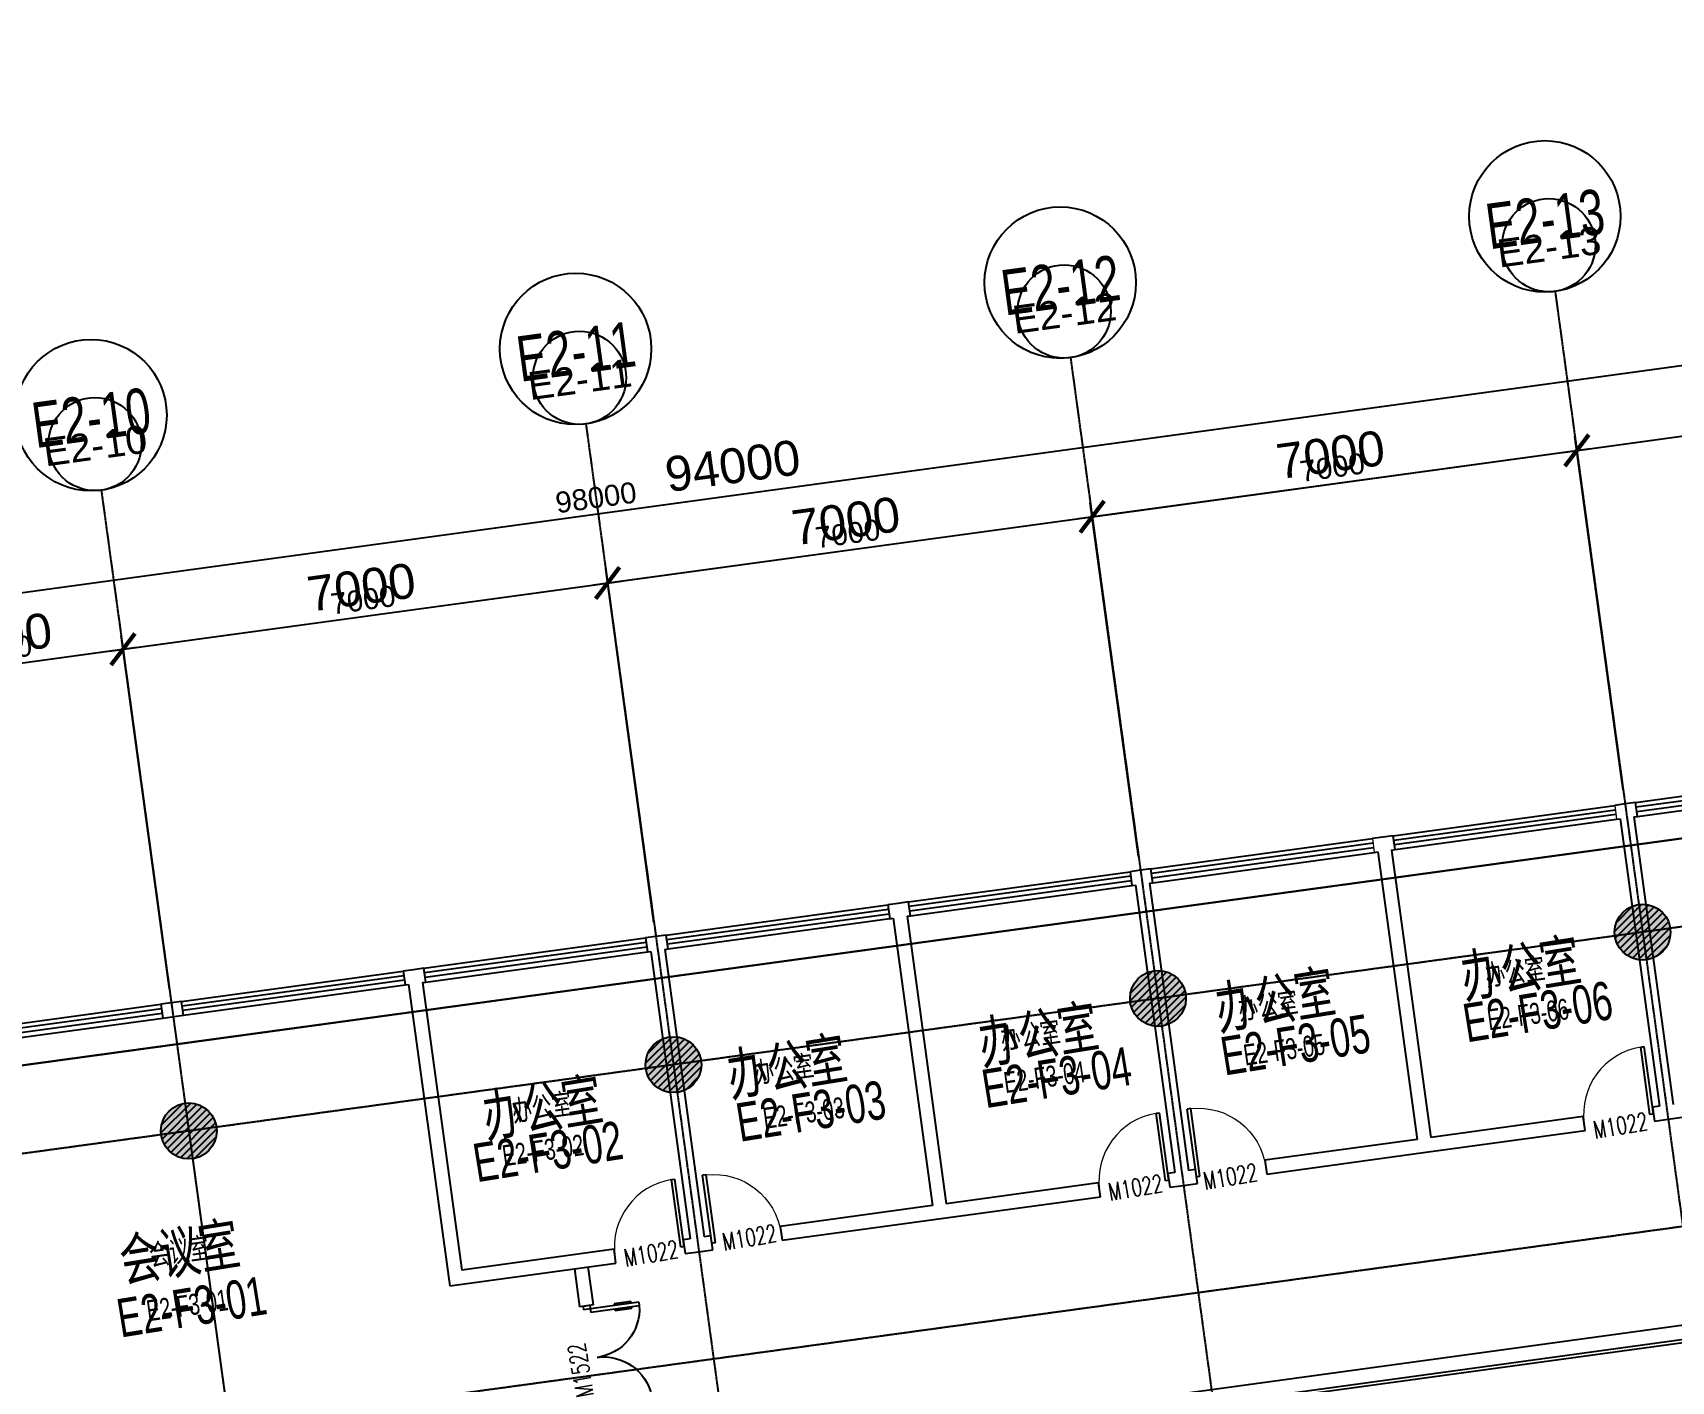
# Model space of a CAD drawing. Header units: millimetres. Extents: x -174040 to 151923, y -227569 to 142020.
# Drawn here: x -127676 to -104227, y 118588 to 137877 of the extents above; entities that cross this region are included whole.
import ezdxf
from ezdxf.enums import TextEntityAlignment as Align

# ---------------------------------------------------------------- set-up
doc = ezdxf.new("R2010")
doc.units = ezdxf.units.MM
doc.header["$LTSCALE"] = 5
doc.linetypes.add('E-RG-1F$0$$0$DOTE', pattern=[2.42, 2, -0.2, 0.02, -0.2])
doc.linetypes.add('XRE2$0$HIDDEN', pattern=[0.375, 0.25, -0.125])
for name, color, linetype in [('A-SYMB-DOOR', 4, 'Continuous'), ('A-SYMB-DOOR1', 4, 'Continuous'), ('A—墙体', 7, 'Continuous'), ('A—文字索引', 40, 'Continuous'), ('A—轴线、尺寸', 1, 'Continuous'), ('A—门窗', 135, 'Continuous'), ('E-COLS-F3$0$0S-COLS-HATCH', 8, 'Continuous'), ('E-COLS-F3$0$0S-COLS-HATCH-I', 8, 'Continuous'), ('E-COLS-F3$0$0S-COLS-LINE', 4, 'Continuous'), ('I—平面—文字', 40, 'Continuous'), ('I—平面—文字（放大1：100）', 40, 'XRE2$0$HIDDEN'), ('I—平面—装饰面层线', 192, 'Continuous'), ('I—平面—门', 22, 'Continuous'), ('轴线100', 1, 'Continuous')]:
    doc.layers.add(name, color=color, linetype=linetype)
doc.layers.add('E2-RI-3F$0$A-WALL', color=7, linetype='Continuous', lineweight=5)
doc.styles.add('ARIAL', font='arial.ttf')
doc.styles.add('ECADI-TXT', font='simplex.shx', dxfattribs={"bigfont": 'hztxt.shx'})
doc.styles.add('XD2008', font='SIMYOU.TTF', dxfattribs={"width": 0.7})
doc.dimstyles.new('200', dxfattribs={"dimscale": 200, "dimtxt": 2.5, "dimasz": 2, "dimexe": 1, "dimexo": 1, "dimgap": 0.8, "dimtad": 1, "dimdec": 0, "dimdsep": 46, "dimtxsty": 'ARIAL', "dimblk1": 'ARCHTICK', "dimblk2": 'ARCHTICK', "dimsah": 1, "dimcen": -0.9, "dimdle": 1, "dimclrd": 256, "dimclre": 256, "dimclrt": 40, "dimaunit": 1, "dimadec": 0, "dimazin": 0, "dimtfac": 0.35, "dimtdec": 0, "dimtix": 1, "dimtmove": 2, "dimatfit": 3, "dimldrblk": 'ARCHTICK', "dimfxl": 0, "dimtvp": 0.8, "dimtolj": 1, "dimtzin": 0, "dimarcsym": 0})
doc.dimstyles.new('副本 100', dxfattribs={"dimscale": 100, "dimtxt": 2.5, "dimasz": 2, "dimexe": 1, "dimexo": 1, "dimgap": 0.8, "dimtad": 1, "dimdec": 0, "dimdsep": 46, "dimtxsty": 'ARIAL', "dimblk1": 'ARCHTICK', "dimblk2": 'ARCHTICK', "dimsah": 1, "dimcen": -0.9, "dimdle": 1, "dimclrd": 256, "dimclre": 256, "dimclrt": 40, "dimaunit": 1, "dimadec": 0, "dimazin": 0, "dimtfac": 0.35, "dimtdec": 0, "dimtix": 1, "dimtmove": 2, "dimatfit": 3, "dimldrblk": 'ARCHTICK', "dimfxl": 0, "dimtvp": 0.8, "dimtolj": 1, "dimtzin": 0, "dimarcsym": 0})
pattern_1 = [(45, (0, 0), (-53.0330086, 53.0330086), [])]

# ---------------------------------------------------------------- blocks, each defined once
blk = doc.blocks.new('_ArchTick')
at = {"color": 0, "linetype": 'ByBlock', "const_width": 0.15}
blk.add_lwpolyline([(-0.5, -0.5), (0.5, 0.5)], dxfattribs=at)
blk = doc.blocks.new('*D214')
at = {"layer": 'A—轴线、尺寸', "linetype": 'ByBlock', "lineweight": -2}
for p, q in [((-164368, 124876), (-70838, 137660)), ((-70561, 134161), (-71063, 137831)), ((-163358, 118963), (-164197, 125101))]:
    blk.add_line(p, q, dxfattribs=at)
at = {"layer": 'Defpoints', "color": 0, "linetype": 'ByBlock'}
for p in [(-71036, 137633), (-70534, 133963), (-163331, 118765)]:
    blk.add_point(p, dxfattribs=at)
at = {"layer": 'A—轴线、尺寸', "linetype": 'ByBlock', "lineweight": -2, "xscale": 400, "yscale": 400, "zscale": 400}
for p, rotation in [((-71036, 137633), 7.783339573380966), ((-164170, 124903), 187.783339573381)]:
    blk.add_blockref('_ArchTick', p, dxfattribs=dict(at, rotation=rotation))
at = {"layer": 'A—轴线、尺寸', "color": 40, "linetype": 'ByBlock', "insert": (-117659, 131680), "char_height": 500, "attachment_point": 5, "rotation": 7.7833, "style": 'ARIAL'}
blk.add_mtext('\\A1;94000', dxfattribs=at)
blk = doc.blocks.new('*D222')
at = {"layer": 'A—轴线、尺寸', "linetype": 'ByBlock', "lineweight": -2}
for p, q in [((-118799, 125250), (-119476, 130205)), ((-126583, 129031), (-119251, 130034)), ((-125735, 124302), (-126412, 129257))]:
    blk.add_line(p, q, dxfattribs=at)
at = {"layer": 'Defpoints', "color": 0, "linetype": 'ByBlock'}
for p in [(-119449, 130006), (-118772, 125052), (-125708, 124104)]:
    blk.add_point(p, dxfattribs=at)
at = {"layer": 'A—轴线、尺寸', "linetype": 'ByBlock', "lineweight": -2, "xscale": 400, "yscale": 400, "zscale": 400}
for p, rotation in [((-119449, 130006), 7.783339573380966), ((-126385, 129058), 187.783339573381)]:
    blk.add_blockref('_ArchTick', p, dxfattribs=dict(at, rotation=rotation))
at = {"layer": 'A—轴线、尺寸', "color": 40, "linetype": 'ByBlock', "insert": (-122973, 129944), "char_height": 500, "attachment_point": 5, "rotation": 7.7833, "style": 'ARIAL'}
blk.add_mtext('\\A1;7000', dxfattribs=at)
blk = doc.blocks.new('*D223')
at = {"layer": 'A—轴线、尺寸', "linetype": 'ByBlock', "lineweight": -2}
for p, q in [((-111864, 126198), (-112541, 131153)), ((-119647, 129979), (-112316, 130981)), ((-118799, 125250), (-119476, 130205))]:
    blk.add_line(p, q, dxfattribs=at)
at = {"layer": 'Defpoints', "color": 0, "linetype": 'ByBlock'}
for p in [(-112514, 130954), (-111837, 126000), (-118772, 125052)]:
    blk.add_point(p, dxfattribs=at)
at = {"layer": 'A—轴线、尺寸', "linetype": 'ByBlock', "lineweight": -2, "xscale": 400, "yscale": 400, "zscale": 400}
for p, rotation in [((-112514, 130954), 7.783339573380966), ((-119449, 130006), 187.783339573381)]:
    blk.add_blockref('_ArchTick', p, dxfattribs=dict(at, rotation=rotation))
at = {"layer": 'A—轴线、尺寸', "color": 40, "linetype": 'ByBlock', "insert": (-116038, 130892), "char_height": 500, "attachment_point": 5, "rotation": 7.7833, "style": 'ARIAL'}
blk.add_mtext('\\A1;7000', dxfattribs=at)
blk = doc.blocks.new('*D224')
at = {"layer": 'A—轴线、尺寸', "linetype": 'ByBlock', "lineweight": -2}
for p, q in [((-104928, 127146), (-105605, 132101)), ((-112712, 130927), (-105380, 131929)), ((-111864, 126198), (-112541, 131153))]:
    blk.add_line(p, q, dxfattribs=at)
at = {"layer": 'Defpoints', "color": 0, "linetype": 'ByBlock'}
for p in [(-105578, 131902), (-104901, 126948), (-111837, 126000)]:
    blk.add_point(p, dxfattribs=at)
at = {"layer": 'A—轴线、尺寸', "linetype": 'ByBlock', "lineweight": -2, "xscale": 400, "yscale": 400, "zscale": 400}
for p, rotation in [((-105578, 131902), 7.783339573380966), ((-112514, 130954), 187.783339573381)]:
    blk.add_blockref('_ArchTick', p, dxfattribs=dict(at, rotation=rotation))
at = {"layer": 'A—轴线、尺寸', "color": 40, "linetype": 'ByBlock', "insert": (-109102, 131840), "char_height": 500, "attachment_point": 5, "rotation": 7.7833, "style": 'ARIAL'}
blk.add_mtext('\\A1;7000', dxfattribs=at)
blk = doc.blocks.new('*D225')
at = {"layer": 'A—轴线、尺寸', "linetype": 'ByBlock', "lineweight": -2}
for p, q in [((-97993, 128094), (-98670, 133049)), ((-105776, 131875), (-98445, 132877)), ((-104928, 127146), (-105605, 132101))]:
    blk.add_line(p, q, dxfattribs=at)
at = {"layer": 'Defpoints', "color": 0, "linetype": 'ByBlock'}
for p in [(-98643, 132850), (-97966, 127896), (-104901, 126948)]:
    blk.add_point(p, dxfattribs=at)
at = {"layer": 'A—轴线、尺寸', "linetype": 'ByBlock', "lineweight": -2, "xscale": 400, "yscale": 400, "zscale": 400}
for p, rotation in [((-98643, 132850), 7.783339573380966), ((-105578, 131902), 187.783339573381)]:
    blk.add_blockref('_ArchTick', p, dxfattribs=dict(at, rotation=rotation))
at = {"layer": 'A—轴线、尺寸', "color": 40, "linetype": 'ByBlock', "insert": (-102167, 132788), "char_height": 500, "attachment_point": 5, "rotation": 7.7833, "style": 'ARIAL'}
blk.add_mtext('\\A1;7000', dxfattribs=at)
blk = doc.blocks.new('*D281')
at = {"layer": 'A—轴线、尺寸', "linetype": 'ByBlock', "lineweight": -2}
for p, q in [((-125735, 124302), (-126412, 129257)), ((-130051, 128557), (-126187, 129086)), ((-129202, 123828), (-129880, 128783))]:
    blk.add_line(p, q, dxfattribs=at)
at = {"layer": 'Defpoints', "color": 0, "linetype": 'ByBlock'}
for p in [(-126385, 129058), (-125708, 124104), (-129175, 123630)]:
    blk.add_point(p, dxfattribs=at)
at = {"layer": 'A—轴线、尺寸', "linetype": 'ByBlock', "lineweight": -2, "xscale": 400, "yscale": 400, "zscale": 400}
for p, rotation in [((-126385, 129058), 7.783339573380966), ((-129853, 128584), 187.783339573381)]:
    blk.add_blockref('_ArchTick', p, dxfattribs=dict(at, rotation=rotation))
at = {"layer": 'A—轴线、尺寸', "color": 40, "linetype": 'ByBlock', "insert": (-128175, 129233), "char_height": 500, "attachment_point": 5, "rotation": 7.7833, "style": 'ARIAL'}
blk.add_mtext('\\A1;3500', dxfattribs=at)
blk = doc.blocks.new('XRE3')
at = {"layer": 'E-COLS-F3$0$0S-COLS-HATCH'}
h = blk.add_hatch(color=18, dxfattribs=at)
edge = h.paths.add_edge_path()
edge.add_arc((11739142, -6084207), 400, 0, 360)
h = blk.add_hatch(color=18, dxfattribs=at)
edge = h.paths.add_edge_path()
edge.add_arc((11732207, -6085155), 400, 0, 360)
h = blk.add_hatch(color=18, dxfattribs=at)
edge = h.paths.add_edge_path()
edge.add_arc((11725271, -6086103), 400, 0, 360)
h = blk.add_hatch(color=18, dxfattribs=at)
edge = h.paths.add_edge_path()
edge.add_arc((11718336, -6087051), 400, 0, 360)
at = {"layer": 'E-COLS-F3$0$0S-COLS-HATCH-I'}
h = blk.add_hatch(dxfattribs=at)
h.set_pattern_fill('ANSI31', color=256, scale=600, style=0)
h.set_pattern_definition(pattern_1)
edge = h.paths.add_edge_path()
edge.add_arc((11739142, -6084207), 400, 0, 360)
h = blk.add_hatch(dxfattribs=at)
h.set_pattern_fill('ANSI31', color=256, scale=600, style=0)
h.set_pattern_definition(pattern_1)
edge = h.paths.add_edge_path()
edge.add_arc((11732207, -6085155), 400, 0, 360)
h = blk.add_hatch(dxfattribs=at)
h.set_pattern_fill('ANSI31', color=256, scale=600, style=0)
h.set_pattern_definition(pattern_1)
edge = h.paths.add_edge_path()
edge.add_arc((11725271, -6086103), 400, 0, 360)
h = blk.add_hatch(dxfattribs=at)
h.set_pattern_fill('ANSI31', color=256, scale=600, style=0)
h.set_pattern_definition(pattern_1)
edge = h.paths.add_edge_path()
edge.add_arc((11718336, -6087051), 400, 0, 360)
at = {"layer": 'E-COLS-F3$0$0S-COLS-LINE', "color": 255}
for centre in [(11739142, -6084207), (11732207, -6085155), (11725271, -6086103), (11718336, -6087051)]:
    blk.add_circle(centre, 400, dxfattribs=at)
blk = doc.blocks.new('E2-RI-3F$0$$DorLib2D$00000001')
for p, q in [((0.45, 0.975), (0.5, 0.975)), ((0.45, 0), (0.45, 0.975)), ((0.5, 0), (0.5, 0.975)), ((0.5, 0), (0.45, 0))]:
    blk.add_line(p, q)
at = {"lineweight": 13}
blk.add_arc((0.475, 0), 0.975, 91.4693, 180, dxfattribs=at)
blk = doc.blocks.new('E2-RI-3F$0$rexz')
at = {"layer": 'A—门窗'}
for p, q in [((-10814173, 7616307), (-10817373, 7616307)), ((-10817373, 7616240), (-10814173, 7616240)), ((-10817373, 7616174), (-10814173, 7616174)), ((-10814173, 7616107), (-10817373, 7616107))]:
    blk.add_line(p, q, dxfattribs=at)
at = {"layer": 'E2-RI-3F$0$A-WALL', "lineweight": 13}
for p, q in [((-10817373, 7616107), (-10817373, 7616307)), ((-10817373, 7616107), (-10817373, 7616307)), ((-10814173, 7616307), (-10814173, 7616107)), ((-10814173, 7616107), (-10814173, 7616307))]:
    blk.add_line(p, q, dxfattribs=at)
blk = doc.blocks.new('E2-RI-2F$0$$DorLib2D$00000011')
for p, q in [((-0.342, 0.483), (-0.309, 0.483)), ((-0.342, 0.483), (-0.342, -0.05)), ((-0.309, 0.483), (-0.309, 0.017)), ((0.558, 0.483), (0.558, 0.017)), ((0.591, 0.483), (0.558, 0.483)), ((0.591, 0.483), (0.591, -0.05)), ((-0.359, 0.409), (-0.342, 0.409)), ((-0.359, 0.409), (-0.359, 0.247)), ((-0.292, 0.409), (-0.309, 0.409)), ((-0.292, 0.409), (-0.292, 0.247)), ((0.541, 0.409), (0.558, 0.409)), ((0.541, 0.409), (0.541, 0.247)), ((0.608, 0.409), (0.591, 0.409)), ((0.608, 0.409), (0.608, 0.247)), ((-0.359, 0.247), (-0.342, 0.247)), ((-0.292, 0.247), (-0.309, 0.247)), ((0.541, 0.247), (0.558, 0.247)), ((0.608, 0.247), (0.591, 0.247)), ((-0.375, 0.017), (-0.309, 0.017)), ((-0.375, 0.017), (-0.375, -0.05)), ((0.625, 0.017), (0.558, 0.017)), ((0.625, 0.017), (0.625, -0.05)), ((-0.375, -0.05), (-0.342, -0.05)), ((0.625, -0.05), (0.591, -0.05))]:
    blk.add_line(p, q)
for centre, start, end in [((-0.342, 0.017), 0, 85.904), ((0.591, 0.017), 94.096, 180)]:
    blk.add_arc(centre, 0.467, start, end)
blk = doc.blocks.new('ECADI-TAG-DOOR')
blk = doc.blocks.new('*D484')
at = {"layer": 'Defpoints', "color": 0, "linetype": 'ByBlock'}
for p in [(-191553, 138153), (-190741, 132208), (-287742, 118238, 0)]:
    blk.add_point(p, dxfattribs=at)
at = {"layer": '轴线100', "linetype": 'ByBlock', "lineweight": -2}
for p, q in [((-288749, 124868), (-191454, 138167)), ((-190754, 132307), (-191567, 138252)), ((-287756, 118338), (-288664, 124981))]:
    blk.add_line(p, q, dxfattribs=at)
at = {"layer": '轴线100', "linetype": 'ByBlock', "lineweight": -2, "xscale": 200, "yscale": 200, "zscale": 200}
for p, rotation in [((-191553, 138153), 7.783339565832659), ((-288650, 124881), 187.7833395658326)]:
    blk.add_blockref('_ArchTick', p, dxfattribs=dict(at, rotation=rotation))
at = {"layer": '轴线100', "color": 40, "linetype": 'ByBlock', "insert": (-240133, 131748), "char_height": 300, "attachment_point": 5, "rotation": 7.7833, "style": 'ARIAL'}
blk.add_mtext('\\A1;98000', dxfattribs=at)
blk = doc.blocks.new('*D492')
at = {"layer": 'Defpoints', "color": 0, "linetype": 'ByBlock'}
for p in [(-239967, 130527), (-239289, 125572), (-246225, 124624)]:
    blk.add_point(p, dxfattribs=at)
at = {"layer": '轴线100', "linetype": 'ByBlock', "lineweight": -2}
for p, q in [((-239303, 125671), (-239980, 130626)), ((-247001, 129565), (-239867, 130540)), ((-246238, 124723), (-246916, 129678))]:
    blk.add_line(p, q, dxfattribs=at)
at = {"layer": '轴线100', "linetype": 'ByBlock', "lineweight": -2, "xscale": 200, "yscale": 200, "zscale": 200}
for p, rotation in [((-239967, 130527), 7.783339565832659), ((-246902, 129579), 187.7833395658326)]:
    blk.add_blockref('_ArchTick', p, dxfattribs=dict(at, rotation=rotation))
at = {"layer": '轴线100', "color": 40, "linetype": 'ByBlock', "insert": (-243466, 130284), "char_height": 300, "attachment_point": 5, "rotation": 7.7833, "style": 'ARIAL'}
blk.add_mtext('\\A1;7000', dxfattribs=at)
blk = doc.blocks.new('*D493')
at = {"layer": 'Defpoints', "color": 0, "linetype": 'ByBlock'}
for p in [(-233031, 131475), (-232354, 126520), (-239289, 125572)]:
    blk.add_point(p, dxfattribs=at)
at = {"layer": '轴线100', "linetype": 'ByBlock', "lineweight": -2}
for p, q in [((-232367, 126619), (-233045, 131574)), ((-240066, 130513), (-232932, 131488)), ((-239303, 125671), (-239980, 130626))]:
    blk.add_line(p, q, dxfattribs=at)
at = {"layer": '轴线100', "linetype": 'ByBlock', "lineweight": -2, "xscale": 200, "yscale": 200, "zscale": 200}
for p, rotation in [((-233031, 131475), 7.783339565832659), ((-239967, 130527), 187.7833395658326)]:
    blk.add_blockref('_ArchTick', p, dxfattribs=dict(at, rotation=rotation))
at = {"layer": '轴线100', "color": 40, "linetype": 'ByBlock', "insert": (-236530, 131232), "char_height": 300, "attachment_point": 5, "rotation": 7.7833, "style": 'ARIAL'}
blk.add_mtext('\\A1;7000', dxfattribs=at)
blk = doc.blocks.new('*D494')
at = {"layer": 'Defpoints', "color": 0, "linetype": 'ByBlock'}
for p in [(-226095, 132423), (-225418, 127468), (-232354, 126520)]:
    blk.add_point(p, dxfattribs=at)
at = {"layer": '轴线100', "linetype": 'ByBlock', "lineweight": -2}
for p, q in [((-225432, 127567), (-226109, 132522)), ((-233130, 131461), (-225996, 132436)), ((-232367, 126619), (-233045, 131574))]:
    blk.add_line(p, q, dxfattribs=at)
at = {"layer": '轴线100', "linetype": 'ByBlock', "lineweight": -2, "xscale": 200, "yscale": 200, "zscale": 200}
for p, rotation in [((-226095, 132423), 7.783339565832659), ((-233031, 131475), 187.7833395658326)]:
    blk.add_blockref('_ArchTick', p, dxfattribs=dict(at, rotation=rotation))
at = {"layer": '轴线100', "color": 40, "linetype": 'ByBlock', "insert": (-229595, 132180), "char_height": 300, "attachment_point": 5, "rotation": 7.7833, "style": 'ARIAL'}
blk.add_mtext('\\A1;7000', dxfattribs=at)
blk = doc.blocks.new('*D495')
at = {"layer": 'Defpoints', "color": 0, "linetype": 'ByBlock'}
for p in [(-219160, 133371), (-218483, 128416), (-225418, 127468)]:
    blk.add_point(p, dxfattribs=at)
at = {"layer": '轴线100', "linetype": 'ByBlock', "lineweight": -2}
for p, q in [((-218496, 128515), (-219174, 133470)), ((-226195, 132409), (-219061, 133384)), ((-225432, 127567), (-226109, 132522))]:
    blk.add_line(p, q, dxfattribs=at)
at = {"layer": '轴线100', "linetype": 'ByBlock', "lineweight": -2, "xscale": 200, "yscale": 200, "zscale": 200}
for p, rotation in [((-219160, 133371), 7.783339565832659), ((-226095, 132423), 187.7833395658326)]:
    blk.add_blockref('_ArchTick', p, dxfattribs=dict(at, rotation=rotation))
at = {"layer": '轴线100', "color": 40, "linetype": 'ByBlock', "insert": (-222659, 133128), "char_height": 300, "attachment_point": 5, "rotation": 7.7833, "style": 'ARIAL'}
blk.add_mtext('\\A1;7000', dxfattribs=at)
blk = doc.blocks.new('*D552')
at = {"layer": 'Defpoints', "color": 0, "linetype": 'ByBlock'}
for p in [(-246902, 129579), (-246225, 124624), (-249693, 124150)]:
    blk.add_point(p, dxfattribs=at)
at = {"layer": '轴线100', "linetype": 'ByBlock', "lineweight": -2}
for p, q in [((-246238, 124723), (-246916, 129678)), ((-250469, 129091), (-246803, 129592)), ((-249706, 124249), (-250383, 129204))]:
    blk.add_line(p, q, dxfattribs=at)
at = {"layer": '轴线100', "linetype": 'ByBlock', "lineweight": -2, "xscale": 200, "yscale": 200, "zscale": 200}
for p, rotation in [((-246902, 129579), 7.783339565832659), ((-250370, 129105), 187.7833395658326)]:
    blk.add_blockref('_ArchTick', p, dxfattribs=dict(at, rotation=rotation))
at = {"layer": '轴线100', "color": 40, "linetype": 'ByBlock', "insert": (-248668, 129573), "char_height": 300, "attachment_point": 5, "rotation": 7.7833, "style": 'ARIAL'}
blk.add_mtext('\\A1;3500', dxfattribs=at)
blk = doc.blocks.new('A$C1C9D1350')
at = {"layer": '轴线100', "linetype": 'E-RG-1F$0$$0$DOTE'}
for p, q in [((-226406.5, 134697.5), (-221913.5, 101826.4)), ((-233342, 133749.6), (-228849, 100878.4)), ((-240277.5, 132801.6), (-235784.5, 99930.5)), ((-187649.8, 131919.8), (-292566.8, 117579.1)), ((-247213, 131853.6), (-242720, 98982.5)), ((-187480.5, 130681.3), (-255719.5, 121354)), ((-186896.5, 126471.6), (-255143.9, 117143.2))]:
    blk.add_line(p, q, dxfattribs=at)
at = {"layer": '轴线100', "linetype": 'ByBlock'}
for centre in [(-226496.7, 135358.1), (-233432.2, 134410.1), (-240367.7, 133462.1), (-247303.2, 132514.1)]:
    blk.add_circle(centre, 666.7, dxfattribs=at)
at = {"layer": '轴线100', "color": 40, "style": 'ARIAL'}
for s, p in [('E2-13', (-226493.7, 135336.1)), ('E2-12', (-233429.2, 134388.1)), ('E2-11', (-240364.7, 133440.1)), ('E2-10', (-247300.2, 132492.1))]:
    blk.add_text(s, height=400, rotation=7.78334, dxfattribs=at).set_placement(p, align=Align.MIDDLE_CENTER)
at = {"layer": '轴线100', "linetype": 'ByBlock'}
for base, p1, p2, picture, middle in [((-191553.4, 138153.3), (-287742.2, 118238.5, 0), (-190740.7, 132208.2), '*D484', (-240133.4, 131748.4)), ((-219160, 133370.6), (-225418.3, 127468.3), (-218482.8, 128416.3), '*D495', (-222659.3, 133127.6)), ((-226095.5, 132422.6), (-232353.8, 126520.3), (-225418.3, 127468.3), '*D494', (-229594.8, 132179.6)), ((-233031, 131474.6), (-239289.3, 125572.3), (-232353.8, 126520.3), '*D493', (-236530.3, 131231.6)), ((-239966.5, 130526.6), (-246224.8, 124624.3), (-239289.3, 125572.3), '*D492', (-243465.8, 130283.6)), ((-246902.1, 129578.5), (-249692.6, 124150.2), (-246224.9, 124624.2), '*D552', (-248667.5, 129572.6))]:
    dim = blk.add_linear_dim(base=base, p1=p1, p2=p2, angle=7.78334, dimstyle='副本 100', override={"dimtxt": 3}, dxfattribs=at)
    dim.commit()
    dim.dimension.update_dxf_attribs({"geometry": picture, "text_midpoint": middle})

msp = doc.modelspace()

# ---------------------------------------------------------------- linework, layer by layer
at = {"layer": 'A—墙体'}
for p, q in [((-104738.9, 126865.1), (-104886.6, 126844.9)), ((-104711.8, 126666.9), (-104738.9, 126865.1)), ((-104886.6, 126844.9), (-105036.1, 126824.4)), ((-105009, 126626.3), (-104958.6, 126633.2)), ((-104958.6, 126633.2), (-104396.5, 122521.3)), ((-104760.4, 126660.3), (-104711.8, 126666.9)), ((-104760.4, 126660.3), (-104198.4, 122548.4)), ((-108206.6, 126391), (-108354.3, 126370.8)), ((-108179.6, 126192.9), (-108206.6, 126391)), ((-108354.3, 126370.8), (-108503.8, 126350.4)), ((-108476.7, 126152.2), (-108426.3, 126159.1)), ((-108426.3, 126159.1), (-107864.3, 122047.3)), ((-108228.2, 126186.2), (-108179.6, 126192.9)), ((-108228.2, 126186.2), (-107666.1, 122074.4)), ((-111822.1, 125896.8), (-111971.6, 125876.4)), ((-111971.6, 125876.4), (-111944.5, 125678.2)), ((-111674.4, 125917), (-111822.1, 125896.8)), ((-111695.9, 125712.2), (-111647.3, 125718.8)), ((-111695.9, 125712.2), (-111133.9, 121600.4)), ((-111647.3, 125718.8), (-111674.4, 125917)), ((-111944.5, 125678.2), (-111894.1, 125685.1)), ((-111894.1, 125685.1), (-111332.1, 121573.3)), ((-115289.8, 125422.8), (-115439.3, 125402.3)), ((-115439.3, 125402.3), (-115412.2, 125204.2)), ((-115142.1, 125443), (-115289.8, 125422.8)), ((-115163.7, 125238.2), (-115115.1, 125244.8)), ((-115163.7, 125238.2), (-114601.7, 121126.4)), ((-115115.1, 125244.8), (-115142.1, 125443)), ((-115412.2, 125204.2), (-115361.8, 125211.1)), ((-115361.8, 125211.1), (-114799.8, 121099.3)), ((-118757.6, 124948.7), (-118907.1, 124928.3)), ((-118907.1, 124928.3), (-118880, 124730.1)), ((-118609.9, 124968.9), (-118757.6, 124948.7)), ((-118631.4, 124764.1), (-118582.8, 124770.8)), ((-118631.4, 124764.1), (-118069.4, 120652.4)), ((-118582.8, 124770.8), (-118609.9, 124968.9)), ((-118880, 124730.1), (-118829.6, 124737)), ((-118829.6, 124737), (-118267.6, 120625.3)), ((-122225.3, 124474.7), (-122374.8, 124454.3)), ((-122374.8, 124454.3), (-122347.7, 124256.1)), ((-122077.6, 124494.9), (-122225.3, 124474.7)), ((-122099.2, 124290.1), (-122050.6, 124296.7)), ((-122099.2, 124290.1), (-121537.2, 120178.4)), ((-122050.6, 124296.7), (-122077.6, 124494.9)), ((-122347.7, 124256.1), (-122297.3, 124263)), ((-122297.3, 124263), (-121721.8, 120052.3)), ((-125545.4, 124020.9), (-125842.6, 123980.2)), ((-125842.6, 123980.2), (-125815.5, 123782.1)), ((-125815.5, 123782.1), (-125518.3, 123822.7)), ((-125518.3, 123822.7), (-125545.4, 124020.9)), ((-104396.5, 122521.3), (-104495.6, 122507.8)), ((-104495.6, 122507.8), (-104468.5, 122309.6)), ((-107738.1, 121862.7), (-105459.3, 122174.2)), ((-105486.4, 122372.4), (-107666.1, 122074.4)), ((-105459.3, 122174.2), (-105486.4, 122372.4)), ((-104468.5, 122309.6), (-104270.4, 122336.7)), ((-104270.4, 122336.7), (-104072.2, 122363.8)), ((-107864.3, 122047.3), (-110044, 121749.4)), ((-110044, 121749.4), (-110016.9, 121551.2)), ((-110016.9, 121551.2), (-107738.1, 121862.7)), ((-111332.1, 121573.3), (-111431.1, 121559.8)), ((-111431.1, 121559.8), (-111404, 121361.6)), ((-111034.8, 121614), (-111133.9, 121600.4)), ((-111007.7, 121415.8), (-111034.8, 121614)), ((-112421.9, 121424.4), (-114601.7, 121126.4)), ((-112394.8, 121226.2), (-112421.9, 121424.4)), ((-111404, 121361.6), (-111205.9, 121388.7)), ((-111205.9, 121388.7), (-111007.7, 121415.8)), ((-114799.8, 121099.3), (-116979.5, 120801.4)), ((-114673.6, 120914.7), (-112394.8, 121226.2)), ((-116979.5, 120801.4), (-116952.5, 120603.2)), ((-116952.5, 120603.2), (-114673.6, 120914.7)), ((-118267.6, 120625.3), (-118366.6, 120611.8)), ((-118366.6, 120611.8), (-118339.6, 120413.6)), ((-117970.3, 120666), (-118069.4, 120652.4)), ((-117943.2, 120467.8), (-117970.3, 120666)), ((-119357.4, 120476.4), (-121537.2, 120178.4)), ((-119330.3, 120278.2), (-119357.4, 120476.4)), ((-118339.6, 120413.6), (-118141.4, 120440.7)), ((-118141.4, 120440.7), (-117943.2, 120467.8)), ((-96836.3, 120375.4), (-115562.1, 117815.8)), ((-121708.2, 119953.2), (-119330.3, 120278.2)), ((-119924.9, 120196.9), (-119850.3, 119651.5)), ((-119652.2, 119678.6), (-119726.7, 120224)), ((-115733.2, 117590.6), (-96611, 120204.4)), ((-121721.8, 120052.3), (-121708.2, 119953.2)), ((-119652.2, 119678.6), (-119850.3, 119651.5))]:
    msp.add_line(p, q, dxfattribs=at)
at = {"layer": 'A—轴线、尺寸', "linetype": 'E-RG-1F$0$$0$DOTE'}
for p, q in [((-105889.2, 134177.4), (-104805.6, 126250.3)), ((-112824.7, 133229.4), (-111741.2, 125302.3)), ((-55727.7, 132958.6), (-129079.9, 122932.3)), ((-119760.2, 132281.4), (-118676.7, 124354.3)), ((-126695.7, 131333.4), (-125442.9, 122167.8)), ((-123782.3, 123656.5), (-172049.7, 117058.9)), ((-125497.1, 122564.1), (-122202.7, 98462.3))]:
    msp.add_line(p, q, dxfattribs=at)
at = {"layer": 'A—轴线、尺寸', "linetype": 'ByBlock'}
for centre in [(-106035.9, 135250.7), (-112971.4, 134302.7), (-119906.9, 133354.8), (-126842.4, 132406.8)]:
    msp.add_circle(centre, 1083.3, dxfattribs=at)
at = {"layer": 'I—平面—装饰面层线'}
msp.add_lwpolyline([(-96586.4, 120762.8), (-96636, 120756.1), (-96554.7, 120161.6), (-115776, 117534.3), (-115857.2, 118128.8), (-115906.8, 118122)], dxfattribs=at)

# ---------------------------------------------------------------- block references
at = {"layer": 'A-SYMB-DOOR1'}
ref = msp.add_blockref('ECADI-TAG-DOOR', (-104195.5, 121510.8), dxfattribs=dict(at, xscale=100.0000000022704, yscale=100.0000000022704, zscale=100.0000000022704, rotation=9.921231805517287))
ref.add_attrib('门窗主编号1', 'M1022', dxfattribs={"layer": 'A-SYMB-DOOR', "height": 250, "rotation": 9.92123, "style": 'ECADI-TXT', "width": 0.7}).set_placement((-104547.5, 122188.7), align=Align.RIGHT)
ref = msp.add_blockref('ECADI-TAG-DOOR', (-111136, 120623.8), dxfattribs=dict(at, xscale=100.0000000022704, yscale=100.0000000022704, zscale=100.0000000022704, rotation=9.921231805517287))
ref.add_attrib('门窗主编号1', 'M1022', dxfattribs={"layer": 'A-SYMB-DOOR', "height": 250, "rotation": 9.92123, "style": 'ECADI-TXT', "width": 0.7}).set_placement((-111488, 121301.7), align=Align.RIGHT)
ref = msp.add_blockref('ECADI-TAG-DOOR', (-109779.5, 120781.3), dxfattribs=dict(at, xscale=100.0000000022704, yscale=100.0000000022704, zscale=100.0000000022704, rotation=9.921231805517287))
ref.add_attrib('门窗主编号1', 'M1022', dxfattribs={"layer": 'A-SYMB-DOOR', "height": 250, "rotation": 9.92123, "style": 'ECADI-TXT', "width": 0.7}).set_placement((-110131.5, 121459.2), align=Align.RIGHT)
ref = msp.add_blockref('ECADI-TAG-DOOR', (-116459.3, 119928.2), dxfattribs=dict(at, xscale=100.0000000022704, yscale=100.0000000022704, zscale=100.0000000022704, rotation=9.921231805517287))
ref.add_attrib('门窗主编号1', 'M1022', dxfattribs={"layer": 'A-SYMB-DOOR', "height": 250, "rotation": 9.92123, "style": 'ECADI-TXT', "width": 0.7}).set_placement((-117013.1, 120588.6), align=Align.RIGHT)
ref = msp.add_blockref('ECADI-TAG-DOOR', (-118068.1, 119681), dxfattribs=dict(at, xscale=100.0000000022704, yscale=100.0000000022704, zscale=100.0000000022704, rotation=9.921231805517287))
ref.add_attrib('门窗主编号1', 'M1022', dxfattribs={"layer": 'A-SYMB-DOOR', "height": 250, "rotation": 9.92123, "style": 'ECADI-TXT', "width": 0.7}).set_placement((-118420.1, 120358.9), align=Align.RIGHT)
ref = msp.add_blockref('ECADI-TAG-DOOR', (-119100.6, 119501.8), dxfattribs=dict(at, xscale=100.0000000022703, yscale=100.0000000022703, zscale=100.0000000022703, rotation=99.92123180551725))
ref.add_attrib('门窗主编号1', 'M1522', dxfattribs={"layer": 'A-SYMB-DOOR', "height": 250, "rotation": 99.92123, "style": 'ECADI-TXT', "width": 0.7}).set_placement((-119778.5, 119149.8), align=Align.RIGHT)
at = {"layer": 'A—门窗'}
msp.add_blockref('XRE3', (-11843778.7, 6209218.7), dxfattribs=at)
at = {"layer": 'A—门窗', "rotation": 187.7833395724209}
for p in [(-11850713.8, 6208270.8), (-11854181.6, 6207796.8), (-11857649.3, 6207322.8), (-11861117.1, 6206848.8), (-11864584.8, 6206374.8), (-11868052.6, 6205900.8), (-11871520.4, 6205426.8), (-11874988.1, 6204952.8)]:
    msp.add_blockref('E2-RI-3F$0$rexz', p, dxfattribs=at)
at = {"layer": 'I—平面—门'}
for name, p, xscale, yscale, zscale, rotation in [('E2-RI-3F$0$$DorLib2D$00000001', (-104977.5, 122341), 1000.000000000562, 1000.000000000562, -1000, 7.783339568362129), ('E2-RI-3F$0$$DorLib2D$00000001', (-111913, 121393), 1000.000000000562, 1000.000000000562, -1000, 7.783339568362129), ('E2-RI-3F$0$$DorLib2D$00000001', (-110525.9, 121582.6), -1000.000000000562, 1000, 1000, 7.783339568362138), ('E2-RI-3F$0$$DorLib2D$00000001', (-118848.5, 120445), 1000.000000000562, 1000.000000000562, -1000, 7.783339568362129), ('E2-RI-3F$0$$DorLib2D$00000001', (-117461.4, 120634.6), -1000.000000000562, 1000, 1000, 7.783339568362138), ('E2-RI-2F$0$$DorLib2D$00000011', (-119599.6, 118739.8), -1500, 1500, 1500, 277.7833395722305)]:
    msp.add_blockref(name, p, dxfattribs=dict(at, xscale=xscale, yscale=yscale, zscale=zscale, rotation=rotation))
at = {"layer": '轴线100'}
msp.add_blockref('A$C1C9D1350', (120517.4, -520.6), dxfattribs=at)

# ---------------------------------------------------------------- texts
at = {"layer": 'A—文字索引', "style": 'ARIAL', "width": 0.7}
for s, p in [('E2-13', (-106031, 135215)), ('E2-12', (-112966.5, 134267)), ('E2-11', (-119902, 133319.1)), ('E2-10', (-126837.5, 132371.1))]:
    msp.add_text(s, height=650, rotation=7.78334, dxfattribs=at).set_placement(p, align=Align.MIDDLE_CENTER)
at = {"layer": 'I—平面—文字', "linetype": 'ByBlock', "style": 'XD2008', "width": 0.7}
for s, height, p in [('办公室', 600, (-107185.7, 124064.2, 0)), ('办公室', 600, (-110699.3, 123612.8, 0)), ('E2-F3-06', 550, (-107152, 123433.1)), ('办公室', 600, (-114087.8, 123116.5, 0)), ('E2-F3-05', 550, (-110619.8, 122959.1)), ('办公室', 600, (-117687.6, 122659.2, 0)), ('E2-F3-04', 550, (-114038, 122491.9)), ('办公室', 600, (-121184.5, 122070, 0)), ('E2-F3-03', 550, (-117555.3, 122011.1)), ('E2-F3-02', 550, (-121319.4, 121432.6)), ('会议室', 600, (-126378.6, 120006.9, 0)), ('E2-F3-01', 550, (-126417.4, 119211.5))]:
    msp.add_text(s, height=height, rotation=9.15842, dxfattribs=at).set_placement(p)
at = {"layer": 'I—平面—文字（放大1：100）', "linetype": 'ByBlock', "style": 'XD2008', "width": 0.7}
for s, p in [('办公室', (-106868.6, 124237.1, 0)), ('办公室', (-110404.6, 123755.3, 0)), ('E2-F3-06', (-106834.9, 123605.9)), ('办公室', (-113805.8, 123332.5, 0)), ('E2-F3-05', (-110325.1, 123101.6)), ('办公室', (-117334.4, 122845, 0)), ('E2-F3-04', (-113756, 122707.9)), ('办公室', (-120798.3, 122299.7, 0)), ('E2-F3-03', (-117202, 122196.9)), ('E2-F3-02', (-120933.3, 121662.2)), ('会议室', (-125985.8, 120239.5, 0)), ('E2-F3-01', (-126024.5, 119444.1))]:
    msp.add_text(s, height=300, rotation=8, dxfattribs=at).set_placement(p)

# ---------------------------------------------------------------- dimensions: what is measured, and where the dimension line sits
at = {"layer": 'A—轴线、尺寸', "linetype": 'ByBlock'}
for base, p1, p2, picture, middle in [((-71036.1, 137633.2), (-163331.1, 118765.2), (-70534.4, 133962.6), '*D214', (-117659.3, 131679.5)), ((-98642.7, 132850.4), (-104901, 126948.1), (-97965.5, 127896.1), '*D225', (-102166.7, 132787.9)), ((-105578.2, 131902.4), (-111836.5, 126000.1), (-104901, 126948.1), '*D224', (-109102.2, 131839.9)), ((-112513.7, 130954.4), (-118772, 125052.1), (-111836.5, 126000.1), '*D223', (-116037.7, 130891.9)), ((-119449.2, 130006.4), (-125707.6, 124104.1), (-118772, 125052.1), '*D222', (-122973.2, 129943.9)), ((-126384.7, 129058.4), (-129175.3, 123630.1), (-125707.6, 124104.1), '*D281', (-128174.9, 129233.1))]:
    dim = msp.add_linear_dim(base=base, p1=p1, p2=p2, angle=7.78334, dimstyle='200', dxfattribs=at)
    dim.commit()
    dim.dimension.update_dxf_attribs({"geometry": picture, "text_midpoint": middle})

doc.saveas('drawing.dxf')
